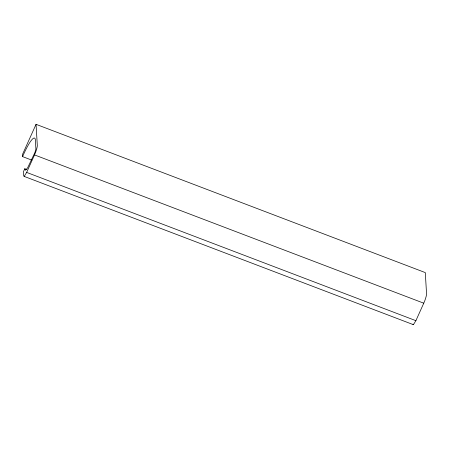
<?xml version="1.0" encoding="UTF-8"?>
<svg xmlns="http://www.w3.org/2000/svg" width="449" height="449" viewBox="0 0 449 449"><rect width="100%" height="100%" fill="white"/><g stroke="black" fill="none" stroke-linecap="round" stroke-linejoin="round"><path stroke-width="0.67" d="M26.749 169.514L24.779 168.768L23.466 171.686L23.718 175.896L24.167 176.401L413.411 324.678L415.892 320.681L423.761 303.187A7.655 1.246 -69.1 0 0 426.55 293.764L425.293 272.599L36.049 124.322L22.45 154.546L22.573 156.611L31.744 160.102M22.573 156.611L23.668 154.181A28.702 4.675 -69.1 0 1 35.342 139.65L35.881 148.664A3.962 0.645 -69.1 0 1 34.433 153.541L27.585 167.909L25.509 170.227L24.779 168.768M24.167 176.401L26.648 172.405L34.517 154.916A7.655 1.246 -69.1 0 0 37.306 145.487L36.049 124.322M34.517 154.916L423.761 303.187M26.648 172.405L415.892 320.681M412.962 324.167L413.411 324.678"/></g></svg>
